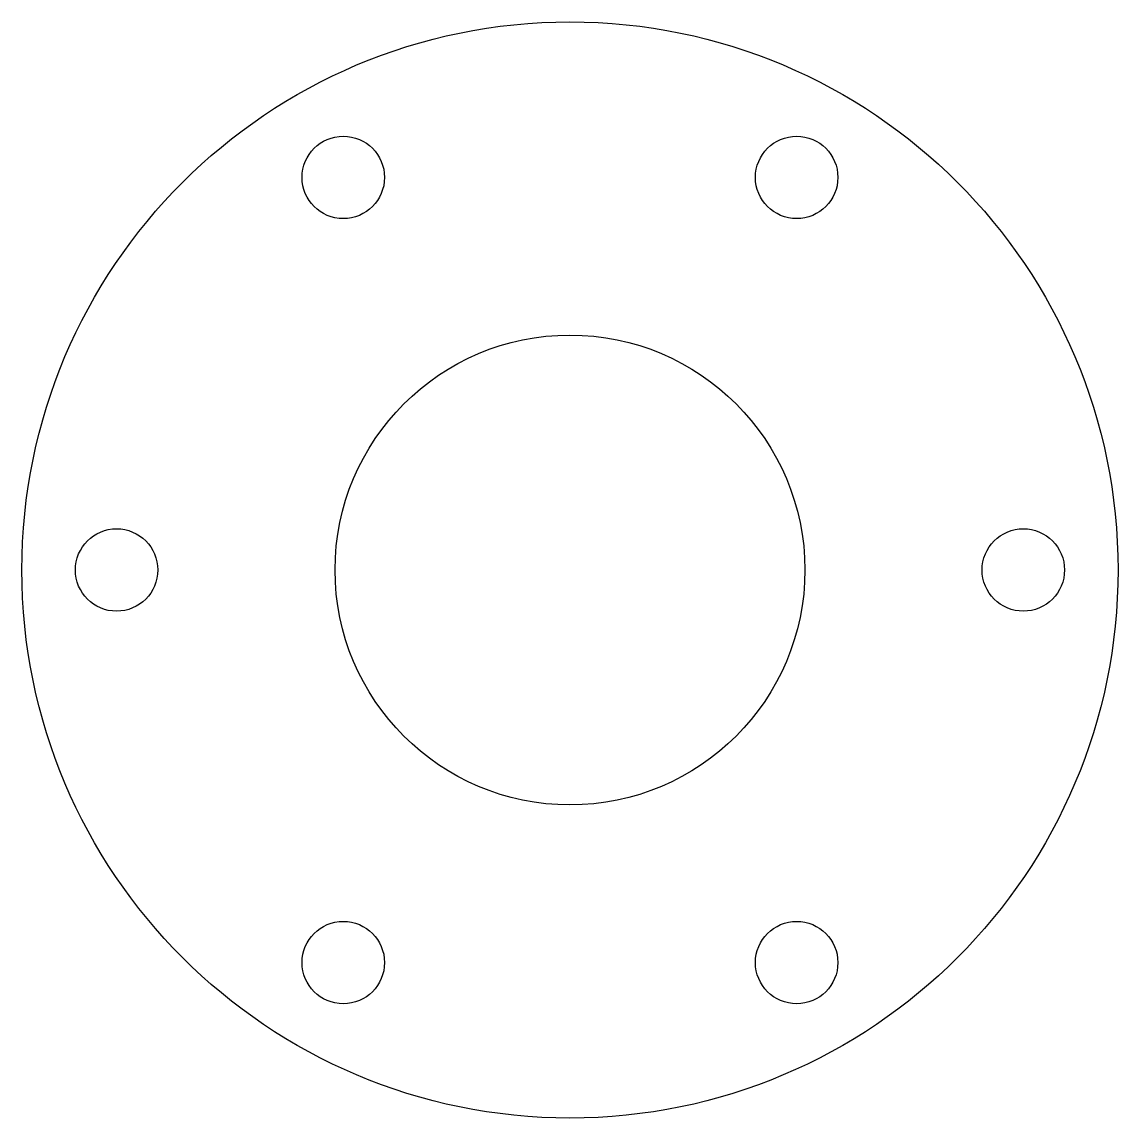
# Model space of a CAD drawing. Extents: x 29 to 162, y 63 to 196.
import ezdxf

# ---------------------------------------------------------------- set-up
doc = ezdxf.new("R2010")
doc.units = 0
doc.layers.get('0').update_dxf_attribs({"linetype": 'CONTINUOUS'})

msp = doc.modelspace()

# ---------------------------------------------------------------- linework, layer by layer
for centre, radius in [((95.17, 129.84), 66.49), ((67.67, 177.47), 5), ((122.67, 177.47), 5), ((95.17, 129.84), 28.5), ((40.17, 129.84), 5), ((150.17, 129.84), 5), ((67.67, 82.21), 5), ((122.67, 82.21), 5)]:
    msp.add_circle(centre, radius)

doc.saveas('drawing.dxf')
